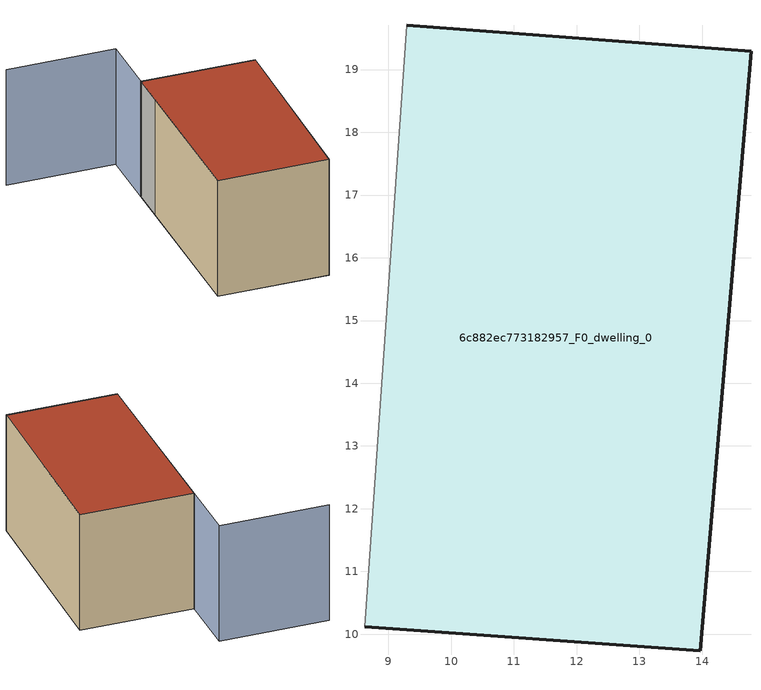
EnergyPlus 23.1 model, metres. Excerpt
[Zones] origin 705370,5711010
6c882ec773182957_F0_dwelling_0
 floor ground (EU_floor_Construction): 13.97,9.74 14.78,19.29 9.3,19.71 8.62,10.12 z0
 wall outside (EU_wall_Construction): 9.3,19.71 14.78,19.29 13.97,9.74 8.62,10.12 z0:6
 wall adiabatic (EU_wall_Construction): 8.62,10.12 9.3,19.71 z0:6
 roof outside (EU_roof_Construction): 14.78,19.29 13.97,9.74 8.62,10.12 9.3,19.71 z6
shading: 4.24,23.21 9.52,22.84 / 9.52,22.84 8.62,10.12 z0:6
[Building]
EU S2 Campaign: North Axis=0; Terrain=City; Solar Distribution=FullExterior
[Site:Location]
London: Latitude=51.5; Longitude=-0.5; Time Zone=0; Elevation=25
[SizingPeriod:WeatherFileDays]
AnnualSizingPeriod: Begin Month=1; Begin Day of Month=1; End Month=12; End Day of Month=31; Day of Week for Start Day=Monday; Use Weather File Daylight Saving Period=No; Use Weather File Rain and Snow Indicators=No
[MATERIAL]
EU_InternalMass_Material: Roughness=MediumRough; Thickness=0.1; Conductivity=1; Density=1800; Specific Heat=900; Thermal Absorptance=0.9; Solar Absorptance=0.7; Visible Absorptance=0.7
[MATERIAL:NOMASS] Roughness=MediumRough; Thermal Absorptance=0.9; Solar Absorptance=0.7; Visible Absorptance=0.7
Name | Thermal Resistance
EU_wall_NoMass | 0.724719
EU_roof_NoMass | 2.98947
EU_floor_NoMass | 2.39157
[CONSTRUCTION]
EU_wall_Construction: EU_wall_NoMass
EU_roof_Construction: EU_roof_NoMass
EU_floor_Construction: EU_floor_NoMass
EU_InternalMass_Construction: EU_InternalMass_Material
[ZONE]
6c882ec773182957_F0_dwelling_0: Type=1; Multiplier=1; Ceiling Height=autocalculate; Volume=312.857; Floor Area=autocalculate; Part of Total Floor Area=Yes
[INTERNALMASS]
6c882ec773182957_F0_dwelling_0_EU_InternalMass: Construction=EU_InternalMass_Construction; Zone or ZoneList=6c882ec773182957_F0_dwelling_0; Surface Area=52.1428
[OTHEREQUIPMENT]
EU_Step8_InternalGain_6c882ec773182957_F0_dwelling_0_f000: Fuel Type=Electricity; Zone or ZoneList or Space or SpaceList=6c882ec773182957_F0_dwelling_0; Schedule=EU_Step8_GainSchedule_6c882ec773182957_F0_dwelling_0_f000; Design Level Calculation Method=Watts/Area; Power per Zone Floor Area=1; Fraction Latent=0; Fraction Radiant=0; Fraction Lost=0; Carbon Dioxide Generation Rate=0; EndUse Subcategory=EU_Step8_InternalGains
[ZONEVENTILATION:DESIGNFLOWRATE]
EU_ConstantAir_6c882ec773182957_F0_dwelling_0: Zone or ZoneList or Space or SpaceList=6c882ec773182957_F0_dwelling_0; Schedule=EU_AlwaysOn; Design Flow Rate Calculation Method=AirChanges/Hour; Air Changes per Hour=0.418135; Ventilation Type=Natural; Fan Pressure Rise=0; Fan Total Efficiency=1; Constant Term Coefficient=1; Temperature Term Coefficient=0; Velocity Term Coefficient=0; Velocity Squared Term Coefficient=0; Minimum Indoor Temperature=-100; Maximum Indoor Temperature=100; Delta Temperature=-100; Minimum Outdoor Temperature=-100; Maximum Outdoor Temperature=100; Maximum Wind Speed=40
[HVACTEMPLATE:THERMOSTAT]
EU_HeatOnly_6c882ec773182957_F0_dwelling_0: Constant Heating Setpoint=20; Constant Cooling Setpoint=50
[HVACTEMPLATE:ZONE:IDEALLOADSAIRSYSTEM]
6c882ec773182957_F0_dwelling_0: Template Thermostat=EU_HeatOnly_6c882ec773182957_F0_dwelling_0; System Availability Schedule=EU_AlwaysOn; Maximum Heating Supply Air Temperature=50; Minimum Cooling Supply Air Temperature=13; Maximum Heating Supply Air Humidity Ratio=0.0156; Minimum Cooling Supply Air Humidity Ratio=0.0077; Heating Limit=NoLimit; Cooling Limit=NoLimit; Heating Availability Schedule=EU_AlwaysOn; Cooling Availability Schedule=EU_CoolingOff; Dehumidification Control Type=ConstantSensibleHeatRatio; Cooling Sensible Heat Ratio=0.7; Dehumidification Setpoint=60; Humidification Control Type=None; Humidification Setpoint=30; Outdoor Air Method=None; Outdoor Air Flow Rate per Person=0.00944; Outdoor Air Flow Rate per Zone Floor Area=0; Outdoor Air Flow Rate per Zone=0; Demand Controlled Ventilation Type=None; Outdoor Air Economizer Type=NoEconomizer; Heat Recovery Type=None; Sensible Heat Recovery Effectiveness=0.7; Latent Heat Recovery Effectiveness=0.65
[SIZING:ZONE]
6c882ec773182957_F0_dwelling_0: Zone Cooling Design Supply Air Temperature Input Method=SupplyAirTemperature; Zone Cooling Design Supply Air Temperature=13; Zone Heating Design Supply Air Temperature Input Method=SupplyAirTemperature; Zone Heating Design Supply Air Temperature=50; Zone Cooling Design Supply Air Humidity Ratio=0.008; Zone Heating Design Supply Air Humidity Ratio=0.008; Cooling Design Air Flow Method=DesignDay; Cooling Design Air Flow Rate=0; Cooling Minimum Air Flow per Zone Floor Area=0.000762; Cooling Minimum Air Flow=0; Cooling Minimum Air Flow Fraction=0.2; Heating Design Air Flow Method=DesignDay; Heating Design Air Flow Rate=0; Heating Maximum Air Flow per Zone Floor Area=0.002032; Heating Maximum Air Flow=0.141576; Heating Maximum Air Flow Fraction=0.3; Account for Dedicated Outdoor Air System=No; Dedicated Outdoor Air System Control Strategy=NeutralSupplyAir; Dedicated Outdoor Air Low Setpoint Temperature for Design=autosize; Dedicated Outdoor Air High Setpoint Temperature for Design=autosize; Zone Load Sizing Method=Sensible Load Only No Latent Load; Zone Latent Cooling Design Supply Air Humidity Ratio Input Method=HumidityRatioDifference; Zone Cooling Design Supply Air Humidity Ratio Difference=0.005; Zone Latent Heating Design Supply Air Humidity Ratio Input Method=HumidityRatioDifference; Zone Humidification Design Supply Air Humidity Ratio Difference=0.005
[SCHEDULE:CONSTANT]
Name | Hourly Value
EU_AlwaysOn | 1
EU_CoolingOff | 0
[SCHEDULE:FILE]
EU_Step8_GainSchedule_6c882ec773182957_F0_dwelling_0_f000: File=../../schedules/6c882ec773182957/6c882ec773182957_F0_dwelling_0_f000_gain.csv; Column Number=1; Rows to Skip at Top=0; Number of Hours of Data=8760; Column Separator=Comma; Interpolate to Timestep=No; Minutes per Item=60; Adjust Schedule for Daylight Savings=Yes
